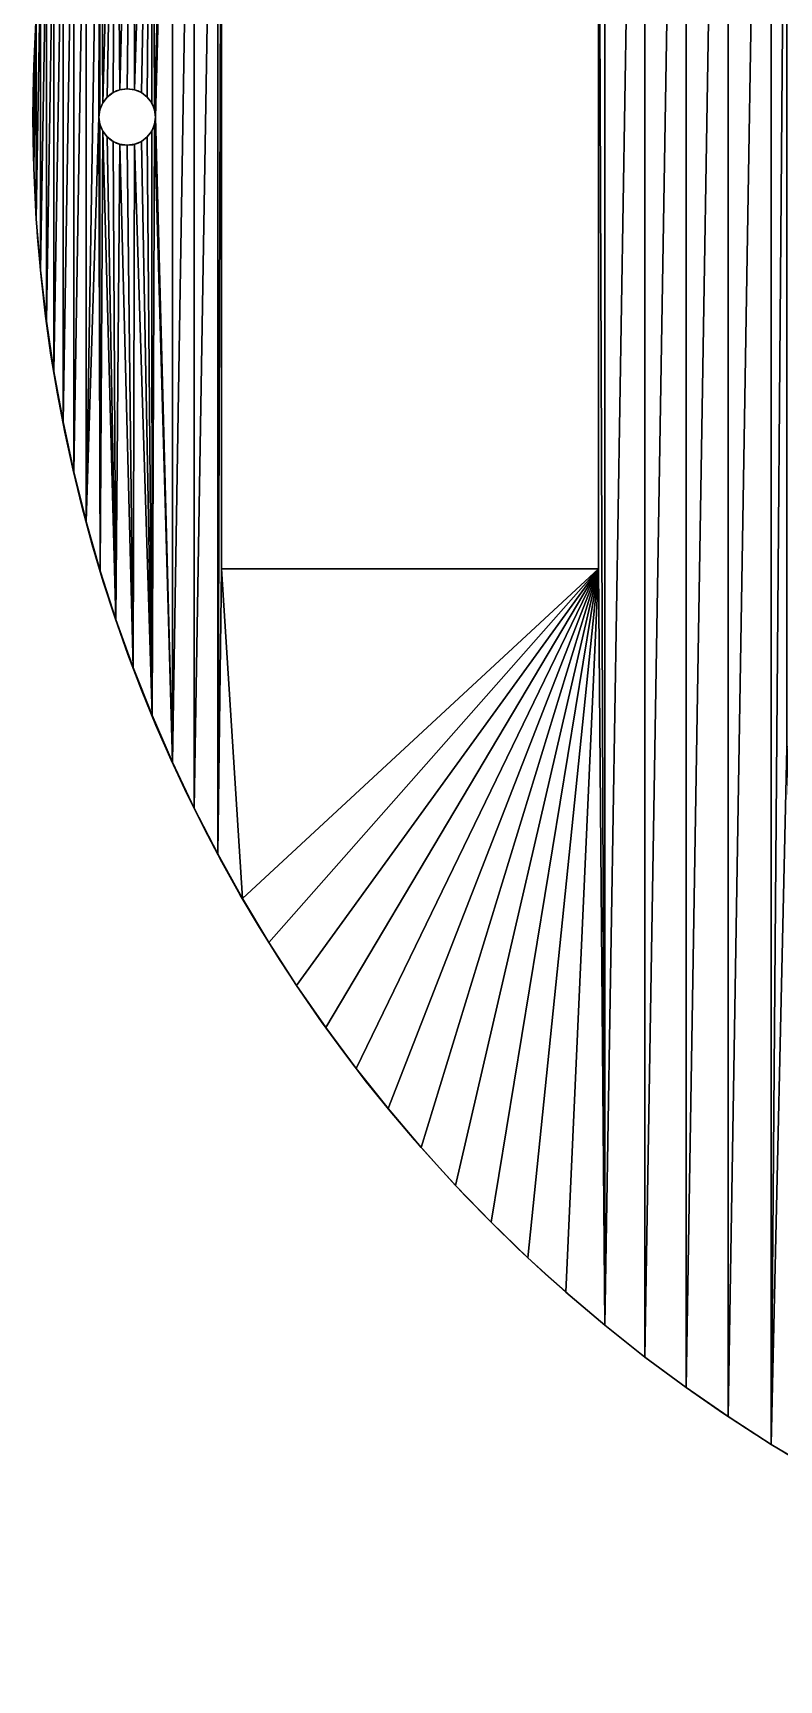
# Model space of a CAD drawing. Extents: x 0 to 166, y 0 to 166.
# Drawn here: x 0 to 39.6, y 0 to 87.5 of the extents above; entities that cross this region are included whole.
import ezdxf

# ---------------------------------------------------------------- set-up
doc = ezdxf.new("R2010")
doc.units = 0
doc.header["$MEASUREMENT"] = 0
doc.layers.get('0').update_dxf_attribs({"color": 13, "linetype": 'CONTINUOUS'})

msp = doc.modelspace()

# ---------------------------------------------------------------- linework, layer by layer
for p, q in [((10, 59), (10, 107)), ((10, 59, 2), (10, 107, 2)), ((30, 107), (30, 59)), ((30, 107, 2), (30, 59, 2)), ((0.044, 85.716), (0.044, 85.716, 2)), ((3.939, 84.061), (3.939, 84.061, 2)), ((4.25, 84.299), (4.25, 84.299, 2)), ((4.612, 84.449), (4.612, 84.449, 2)), ((5, 84.5), (5, 84.5, 2)), ((5.388, 84.449), (5.388, 84.449, 2)), ((5.75, 84.299), (5.75, 84.299, 2)), ((6.061, 84.061), (6.061, 84.061, 2)), ((3.551, 83.388), (3.551, 83.388, 2)), ((3.701, 83.75), (3.701, 83.75, 2)), ((6.299, 83.75), (6.299, 83.75, 2)), ((6.449, 83.388), (6.449, 83.388, 2)), ((0, 83), (0, 83, 2)), ((3.5, 83), (3.5, 83, 2)), ((3.551, 82.612), (3.551, 82.612, 2)), ((3.701, 82.25), (3.701, 82.25, 2)), ((6.299, 82.25), (6.299, 82.25, 2)), ((6.449, 82.612), (6.449, 82.612, 2)), ((6.5, 83), (6.5, 83, 2)), ((3.939, 81.939), (3.939, 81.939, 2)), ((4.25, 81.701), (4.25, 81.701, 2)), ((4.612, 81.551), (4.612, 81.551, 2)), ((5, 81.5), (5, 81.5, 2)), ((5.388, 81.551), (5.388, 81.551, 2)), ((5.75, 81.701), (5.75, 81.701, 2)), ((6.061, 81.939), (6.061, 81.939, 2)), ((0.044, 80.284), (0.044, 80.284, 2)), ((0.178, 77.572), (0.178, 77.572, 2)), ((0.4, 74.865), (0.4, 74.865, 2)), ((0.71, 72.166), (0.71, 72.166, 2)), ((1.109, 69.48), (1.109, 69.48, 2)), ((1.595, 66.808), (1.595, 66.808, 2)), ((2.168, 64.153), (2.168, 64.153, 2)), ((2.828, 61.518), (2.828, 61.518, 2)), ((3.574, 58.906), (3.574, 58.906, 2)), ((10, 59), (10, 59, 2)), ((30, 59), (10, 59)), ((30, 59, 2), (10, 59, 2)), ((30, 59), (30, 59, 2)), ((4.405, 56.321), (4.405, 56.321, 2)), ((5.32, 53.763), (5.32, 53.763, 2)), ((6.318, 51.237), (6.318, 51.237, 2)), ((7.398, 48.745), (7.398, 48.745, 2)), ((8.56, 46.29), (8.56, 46.29, 2)), ((9.801, 43.874), (9.801, 43.874, 2)), ((11.12, 41.5), (11.12, 41.5, 2)), ((12.516, 39.17), (12.516, 39.17, 2)), ((13.988, 36.888), (13.988, 36.888, 2)), ((15.534, 34.654), (15.534, 34.654, 2)), ((17.152, 32.473), (17.152, 32.473, 2)), ((18.84, 30.345), (18.84, 30.345, 2)), ((20.597, 28.274), (20.597, 28.274, 2)), ((22.421, 26.262), (22.421, 26.262, 2)), ((24.31, 24.31), (24.31, 24.31, 2)), ((26.262, 22.421), (26.262, 22.421, 2)), ((28.274, 20.597), (28.274, 20.597, 2)), ((30.345, 18.84), (30.345, 18.84, 2)), ((32.473, 17.152), (32.473, 17.152, 2)), ((34.654, 15.534), (34.654, 15.534, 2)), ((36.888, 13.988), (36.888, 13.988, 2)), ((39.17, 12.516), (39.17, 12.516, 2))]:
    msp.add_line(p, q)
for centre in [(83, 83), (83, 83, 2)]:
    msp.add_circle(centre, 83)
at = {"extrusion": (0, 0, -1)}
for centre in [(-5, 83), (-5, 83, -2)]:
    msp.add_circle(centre, 1.5, dxfattribs=at)

# ---------------------------------------------------------------- meshes
mesh = msp.add_polyface()
corners = [(0.044, 85.716), (0.044, 80.284), (0, 83), (0.178, 88.428), (0.178, 77.572), (0.4, 91.135), (0.4, 74.865), (0.71, 93.834), (0.71, 72.166), (1.109, 96.52), (1.109, 69.48), (1.595, 99.192), (1.595, 66.808), (2.168, 101.847), (2.168, 64.153), (2.828, 104.482), (2.828, 61.518), (3.5, 83), (3.574, 58.906), (3.551, 82.612), (3.701, 82.25), (4.405, 56.321), (3.939, 81.939), (4.25, 81.701), (4.612, 81.551), (5.32, 53.763), (5, 81.5), (5.388, 81.551), (6.318, 51.237), (5.75, 81.701), (6.061, 81.939), (6.299, 82.25), (6.449, 82.612), (7.398, 48.745), (6.5, 83), (8.56, 119.71), (8.56, 46.29), (9.801, 122.126), (9.801, 43.874), (10, 107), (10, 59), (40, 49.5), (39.17, 12.516), (40, 116.5), (42.341, 44.463), (70, 79.5), (42.652, 44.701), (30.345, 18.84), (30, 59), (30, 107), (32.473, 148.848), (32.473, 17.152), (34.654, 150.466), (34.654, 15.534), (36.888, 152.012), (36.888, 13.988), (39.17, 153.484)]
mesh.append_faces([[corners[k] for k in face] for face in [(0, 1, 2)]], dxfattribs={"vtx0": -1})
mesh.append_faces([[corners[k] for k in face] for face in [(1, 3, 4), (4, 5, 6), (6, 7, 8), (8, 9, 10), (10, 11, 12), (12, 13, 14), (14, 15, 16), (18, 20, 21), (21, 24, 25), (25, 27, 28), (28, 32, 33), (33, 35, 36), (36, 37, 38), (41, 42, 43), (44, 45, 46), (47, 50, 51), (51, 52, 53), (53, 54, 55), (55, 56, 42)]], dxfattribs={"vtx0": -1, "vtx1": -1})
mesh.append_faces([[corners[k] for k in face] for face in [(17, 18, 16), (18, 17, 19), (18, 19, 20), (21, 20, 22), (21, 22, 23), (21, 23, 24), (25, 24, 26), (25, 26, 27), (28, 27, 29), (28, 29, 30), (28, 30, 31), (28, 31, 32), (33, 32, 34), (38, 39, 40), (44, 41, 45), (47, 48, 49)]], dxfattribs={"vtx0": -1, "vtx2": -1})
mesh = msp.add_polyface()
corners = [(30, 59, 2), (30.345, 18.84, 2), (30, 107, 2), (32.473, 148.848, 2), (32.473, 17.152, 2), (34.654, 150.466, 2), (34.654, 15.534, 2), (36.888, 152.012, 2), (36.888, 13.988, 2), (39.17, 153.484, 2), (39.17, 12.516, 2), (40, 116.5, 2), (40, 49.5, 2), (42.341, 44.463, 2), (70, 79.5, 2), (42.652, 44.701, 2), (3.574, 58.906, 2), (3.5, 83, 2), (2.828, 61.518, 2), (3.551, 82.612, 2), (3.701, 82.25, 2), (4.405, 56.321, 2), (3.939, 81.939, 2), (4.25, 81.701, 2), (4.612, 81.551, 2), (5.32, 53.763, 2), (5, 81.5, 2), (5.388, 81.551, 2), (6.318, 51.237, 2), (5.75, 81.701, 2), (6.061, 81.939, 2), (6.299, 82.25, 2), (6.449, 82.612, 2), (7.398, 48.745, 2), (6.5, 83, 2), (8.56, 119.71, 2), (8.56, 46.29, 2), (9.801, 122.126, 2), (9.801, 43.874, 2), (10, 107, 2), (10, 59, 2), (0.044, 80.284, 2), (0.044, 85.716, 2), (0, 83, 2), (0.178, 88.428, 2), (0.178, 77.572, 2), (0.4, 91.135, 2), (0.4, 74.865, 2), (0.71, 93.834, 2), (0.71, 72.166, 2), (1.109, 96.52, 2), (1.109, 69.48, 2), (1.595, 99.192, 2), (1.595, 66.808, 2), (2.168, 101.847, 2), (2.168, 64.153, 2), (2.828, 104.482, 2)]
mesh.append_faces([[corners[k] for k in face] for face in [(41, 42, 43)]], dxfattribs={"vtx0": -1})
mesh.append_faces([[corners[k] for k in face] for face in [(0, 1, 2), (11, 10, 12), (12, 13, 14), (16, 17, 18), (17, 16, 19), (19, 16, 20), (20, 21, 22), (22, 21, 23), (23, 21, 24), (24, 25, 26), (26, 25, 27), (27, 28, 29), (29, 28, 30), (30, 28, 31), (31, 28, 32), (32, 33, 34), (39, 38, 40)]], dxfattribs={"vtx0": -1, "vtx1": -1})
mesh.append_faces([[corners[k] for k in face] for face in [(3, 1, 4), (5, 4, 6), (7, 6, 8), (9, 8, 10), (14, 13, 15), (20, 16, 21), (24, 21, 25), (27, 25, 28), (32, 28, 33), (35, 33, 36), (37, 36, 38), (44, 41, 45), (46, 45, 47), (48, 47, 49), (50, 49, 51), (52, 51, 53), (54, 53, 55), (56, 55, 18)]], dxfattribs={"vtx0": -1, "vtx2": -1})
mesh = msp.add_polyface()
corners = [(0.044, 80.284), (0.044, 85.716), (0.178, 88.428), (0.178, 77.572), (0.4, 91.135), (0.4, 74.865), (0.71, 93.834), (0.71, 72.166), (1.109, 96.52), (1.109, 69.48), (1.595, 99.192), (1.595, 66.808), (2.168, 101.847), (2.168, 64.153), (2.828, 104.482), (2.828, 61.518), (3.574, 107.094), (3.5, 83), (3.551, 83.388), (3.701, 83.75), (4.405, 109.679), (3.939, 84.061), (4.25, 84.299), (4.612, 84.449), (5.32, 112.237), (5, 84.5), (5.388, 84.449), (6.318, 114.763), (5.75, 84.299), (6.061, 84.061), (6.299, 83.75), (6.449, 83.388), (7.398, 117.255), (6.5, 83), (7.398, 48.745), (8.56, 119.71), (8.56, 46.29), (9.801, 122.126), (9.801, 43.874), (10, 107), (30.345, 18.84), (30, 107), (30.345, 147.16), (32.473, 148.848), (32.473, 17.152), (34.654, 150.466), (34.654, 15.534), (36.888, 152.012), (36.888, 13.988), (39.17, 153.484), (39.17, 12.516), (40, 116.5), (42.341, 121.537), (70, 86.5)]
mesh.append_faces([[corners[k] for k in face] for face in [(17, 16, 18), (18, 16, 19), (19, 20, 21), (21, 20, 22), (22, 20, 23), (23, 24, 25), (25, 24, 26), (26, 27, 28), (28, 27, 29), (29, 27, 30), (30, 27, 31), (31, 32, 33), (51, 52, 53)]], dxfattribs={"vtx0": -1, "vtx1": -1})
mesh.append_faces([[corners[k] for k in face] for face in [(15, 16, 17), (34, 33, 32), (38, 37, 39), (40, 41, 42), (50, 49, 51)]], dxfattribs={"vtx0": -1, "vtx1": -1, "vtx2": -1})
mesh.append_faces([[corners[k] for k in face] for face in [(0, 1, 2), (3, 2, 4), (5, 4, 6), (7, 6, 8), (9, 8, 10), (11, 10, 12), (13, 12, 14), (15, 14, 16), (19, 16, 20), (23, 20, 24), (26, 24, 27), (31, 27, 32), (34, 32, 35), (36, 35, 37), (40, 42, 43), (44, 43, 45), (46, 45, 47), (48, 47, 49)]], dxfattribs={"vtx0": -1, "vtx2": -1})
mesh = msp.add_polyface()
corners = [(30, 107, 2), (30.345, 18.84, 2), (30.345, 147.16, 2), (32.473, 148.848, 2), (32.473, 17.152, 2), (34.654, 150.466, 2), (34.654, 15.534, 2), (36.888, 152.012, 2), (36.888, 13.988, 2), (39.17, 153.484, 2), (39.17, 12.516, 2), (40, 116.5, 2), (42.341, 121.537, 2), (70, 86.5, 2), (6.5, 83, 2), (7.398, 48.745, 2), (7.398, 117.255, 2), (8.56, 119.71, 2), (8.56, 46.29, 2), (9.801, 122.126, 2), (9.801, 43.874, 2), (10, 107, 2), (0.044, 85.716, 2), (0.044, 80.284, 2), (0.178, 88.428, 2), (0.178, 77.572, 2), (0.4, 91.135, 2), (0.4, 74.865, 2), (0.71, 93.834, 2), (0.71, 72.166, 2), (1.109, 96.52, 2), (1.109, 69.48, 2), (1.595, 99.192, 2), (1.595, 66.808, 2), (2.168, 101.847, 2), (2.168, 64.153, 2), (2.828, 104.482, 2), (2.828, 61.518, 2), (3.574, 107.094, 2), (3.5, 83, 2), (3.551, 83.388, 2), (3.701, 83.75, 2), (4.405, 109.679, 2), (3.939, 84.061, 2), (4.25, 84.299, 2), (4.612, 84.449, 2), (5.32, 112.237, 2), (5, 84.5, 2), (5.388, 84.449, 2), (6.318, 114.763, 2), (5.75, 84.299, 2), (6.061, 84.061, 2), (6.299, 83.75, 2), (6.449, 83.388, 2)]
mesh.append_faces([[corners[k] for k in face] for face in [(2, 1, 3), (3, 4, 5), (5, 6, 7), (7, 8, 9), (16, 15, 17), (17, 18, 19), (22, 23, 24), (24, 25, 26), (26, 27, 28), (28, 29, 30), (30, 31, 32), (32, 33, 34), (34, 35, 36), (36, 37, 38), (38, 41, 42), (42, 45, 46), (46, 48, 49), (49, 53, 16)]], dxfattribs={"vtx0": -1, "vtx1": -1})
mesh.append_faces([[corners[k] for k in face] for face in [(0, 1, 2), (9, 10, 11), (14, 15, 16), (19, 20, 21), (38, 37, 39)]], dxfattribs={"vtx0": -1, "vtx1": -1, "vtx2": -1})
mesh.append_faces([[corners[k] for k in face] for face in [(12, 11, 13), (38, 39, 40), (38, 40, 41), (42, 41, 43), (42, 43, 44), (42, 44, 45), (46, 45, 47), (46, 47, 48), (49, 48, 50), (49, 50, 51), (49, 51, 52), (49, 52, 53), (16, 53, 14)]], dxfattribs={"vtx0": -1, "vtx2": -1})
mesh = msp.add_polyface()
corners = [(10, 107), (10, 59, 2), (10, 59), (10, 107, 2)]
mesh.append_faces([[corners[k] for k in face] for face in [(0, 1, 2), (1, 0, 3)]], dxfattribs={"vtx0": -1})
mesh = msp.add_polyface()
corners = [(30, 107, 2), (30, 59), (30, 59, 2), (30, 107)]
mesh.append_faces([[corners[k] for k in face] for face in [(0, 1, 2), (1, 0, 3)]], dxfattribs={"vtx0": -1})
mesh = msp.add_polyface()
corners = [(0.178, 88.428, 2), (0.044, 85.716), (0.044, 85.716, 2), (0.178, 88.428)]
mesh.append_faces([[corners[k] for k in face] for face in [(0, 1, 2), (1, 0, 3)]], dxfattribs={"vtx0": -1})
mesh = msp.add_polyface()
corners = [(0.044, 85.716, 2), (0, 83), (0, 83, 2), (0.044, 85.716)]
mesh.append_faces([[corners[k] for k in face] for face in [(0, 1, 2), (1, 0, 3)]], dxfattribs={"vtx0": -1})
mesh = msp.add_polyface()
corners = [(3.939, 84.061), (3.701, 83.75, 2), (3.701, 83.75), (3.939, 84.061, 2)]
mesh.append_faces([[corners[k] for k in face] for face in [(0, 1, 2), (1, 0, 3)]], dxfattribs={"vtx0": -1})
mesh = msp.add_polyface()
corners = [(4.25, 84.299, 2), (3.939, 84.061), (4.25, 84.299), (3.939, 84.061, 2)]
mesh.append_faces([[corners[k] for k in face] for face in [(0, 1, 2), (1, 0, 3)]], dxfattribs={"vtx0": -1})
mesh = msp.add_polyface()
corners = [(4.612, 84.449, 2), (4.25, 84.299), (4.612, 84.449), (4.25, 84.299, 2)]
mesh.append_faces([[corners[k] for k in face] for face in [(0, 1, 2), (1, 0, 3)]], dxfattribs={"vtx0": -1})
mesh = msp.add_polyface()
corners = [(5, 84.5, 2), (4.612, 84.449), (5, 84.5), (4.612, 84.449, 2)]
mesh.append_faces([[corners[k] for k in face] for face in [(0, 1, 2), (1, 0, 3)]], dxfattribs={"vtx0": -1})
mesh = msp.add_polyface()
corners = [(5.388, 84.449, 2), (5, 84.5), (5.388, 84.449), (5, 84.5, 2)]
mesh.append_faces([[corners[k] for k in face] for face in [(0, 1, 2), (1, 0, 3)]], dxfattribs={"vtx0": -1})
mesh = msp.add_polyface()
corners = [(5.75, 84.299, 2), (5.388, 84.449), (5.75, 84.299), (5.388, 84.449, 2)]
mesh.append_faces([[corners[k] for k in face] for face in [(0, 1, 2), (1, 0, 3)]], dxfattribs={"vtx0": -1})
mesh = msp.add_polyface()
corners = [(6.061, 84.061, 2), (5.75, 84.299), (6.061, 84.061), (5.75, 84.299, 2)]
mesh.append_faces([[corners[k] for k in face] for face in [(0, 1, 2), (1, 0, 3)]], dxfattribs={"vtx0": -1})
mesh = msp.add_polyface()
corners = [(6.061, 84.061, 2), (6.299, 83.75), (6.299, 83.75, 2), (6.061, 84.061)]
mesh.append_faces([[corners[k] for k in face] for face in [(0, 1, 2), (1, 0, 3)]], dxfattribs={"vtx0": -1})
mesh = msp.add_polyface()
corners = [(3.551, 83.388), (3.5, 83, 2), (3.5, 83), (3.551, 83.388, 2)]
mesh.append_faces([[corners[k] for k in face] for face in [(0, 1, 2), (1, 0, 3)]], dxfattribs={"vtx0": -1})
mesh = msp.add_polyface()
corners = [(3.701, 83.75), (3.551, 83.388, 2), (3.551, 83.388), (3.701, 83.75, 2)]
mesh.append_faces([[corners[k] for k in face] for face in [(0, 1, 2), (1, 0, 3)]], dxfattribs={"vtx0": -1})
mesh = msp.add_polyface()
corners = [(6.299, 83.75, 2), (6.449, 83.388), (6.449, 83.388, 2), (6.299, 83.75)]
mesh.append_faces([[corners[k] for k in face] for face in [(0, 1, 2), (1, 0, 3)]], dxfattribs={"vtx0": -1})
mesh = msp.add_polyface()
corners = [(6.449, 83.388, 2), (6.5, 83), (6.5, 83, 2), (6.449, 83.388)]
mesh.append_faces([[corners[k] for k in face] for face in [(0, 1, 2), (1, 0, 3)]], dxfattribs={"vtx0": -1})
mesh = msp.add_polyface()
corners = [(0, 83, 2), (0.044, 80.284), (0.044, 80.284, 2), (0, 83)]
mesh.append_faces([[corners[k] for k in face] for face in [(0, 1, 2), (1, 0, 3)]], dxfattribs={"vtx0": -1})
mesh = msp.add_polyface()
corners = [(3.5, 83), (3.551, 82.612, 2), (3.551, 82.612), (3.5, 83, 2)]
mesh.append_faces([[corners[k] for k in face] for face in [(0, 1, 2), (1, 0, 3)]], dxfattribs={"vtx0": -1})
mesh = msp.add_polyface()
corners = [(3.551, 82.612), (3.701, 82.25, 2), (3.701, 82.25), (3.551, 82.612, 2)]
mesh.append_faces([[corners[k] for k in face] for face in [(0, 1, 2), (1, 0, 3)]], dxfattribs={"vtx0": -1})
mesh = msp.add_polyface()
corners = [(3.701, 82.25), (3.939, 81.939, 2), (3.939, 81.939), (3.701, 82.25, 2)]
mesh.append_faces([[corners[k] for k in face] for face in [(0, 1, 2), (1, 0, 3)]], dxfattribs={"vtx0": -1})
mesh = msp.add_polyface()
corners = [(6.299, 82.25, 2), (6.061, 81.939), (6.061, 81.939, 2), (6.299, 82.25)]
mesh.append_faces([[corners[k] for k in face] for face in [(0, 1, 2), (1, 0, 3)]], dxfattribs={"vtx0": -1})
mesh = msp.add_polyface()
corners = [(6.449, 82.612, 2), (6.299, 82.25), (6.299, 82.25, 2), (6.449, 82.612)]
mesh.append_faces([[corners[k] for k in face] for face in [(0, 1, 2), (1, 0, 3)]], dxfattribs={"vtx0": -1})
mesh = msp.add_polyface()
corners = [(6.5, 83, 2), (6.449, 82.612), (6.449, 82.612, 2), (6.5, 83)]
mesh.append_faces([[corners[k] for k in face] for face in [(0, 1, 2), (1, 0, 3)]], dxfattribs={"vtx0": -1})
mesh = msp.add_polyface()
corners = [(3.939, 81.939, 2), (4.25, 81.701), (3.939, 81.939), (4.25, 81.701, 2)]
mesh.append_faces([[corners[k] for k in face] for face in [(0, 1, 2), (1, 0, 3)]], dxfattribs={"vtx0": -1})
mesh = msp.add_polyface()
corners = [(4.25, 81.701, 2), (4.612, 81.551), (4.25, 81.701), (4.612, 81.551, 2)]
mesh.append_faces([[corners[k] for k in face] for face in [(0, 1, 2), (1, 0, 3)]], dxfattribs={"vtx0": -1})
mesh = msp.add_polyface()
corners = [(4.612, 81.551, 2), (5, 81.5), (4.612, 81.551), (5, 81.5, 2)]
mesh.append_faces([[corners[k] for k in face] for face in [(0, 1, 2), (1, 0, 3)]], dxfattribs={"vtx0": -1})
mesh = msp.add_polyface()
corners = [(5, 81.5, 2), (5.388, 81.551), (5, 81.5), (5.388, 81.551, 2)]
mesh.append_faces([[corners[k] for k in face] for face in [(0, 1, 2), (1, 0, 3)]], dxfattribs={"vtx0": -1})
mesh = msp.add_polyface()
corners = [(5.388, 81.551, 2), (5.75, 81.701), (5.388, 81.551), (5.75, 81.701, 2)]
mesh.append_faces([[corners[k] for k in face] for face in [(0, 1, 2), (1, 0, 3)]], dxfattribs={"vtx0": -1})
mesh = msp.add_polyface()
corners = [(5.75, 81.701, 2), (6.061, 81.939), (5.75, 81.701), (6.061, 81.939, 2)]
mesh.append_faces([[corners[k] for k in face] for face in [(0, 1, 2), (1, 0, 3)]], dxfattribs={"vtx0": -1})
mesh = msp.add_polyface()
corners = [(0.044, 80.284, 2), (0.178, 77.572), (0.178, 77.572, 2), (0.044, 80.284)]
mesh.append_faces([[corners[k] for k in face] for face in [(0, 1, 2), (1, 0, 3)]], dxfattribs={"vtx0": -1})
mesh = msp.add_polyface()
corners = [(0.178, 77.572, 2), (0.4, 74.865), (0.4, 74.865, 2), (0.178, 77.572)]
mesh.append_faces([[corners[k] for k in face] for face in [(0, 1, 2), (1, 0, 3)]], dxfattribs={"vtx0": -1})
mesh = msp.add_polyface()
corners = [(0.4, 74.865, 2), (0.71, 72.166), (0.71, 72.166, 2), (0.4, 74.865)]
mesh.append_faces([[corners[k] for k in face] for face in [(0, 1, 2), (1, 0, 3)]], dxfattribs={"vtx0": -1})
mesh = msp.add_polyface()
corners = [(0.71, 72.166, 2), (1.109, 69.48), (1.109, 69.48, 2), (0.71, 72.166)]
mesh.append_faces([[corners[k] for k in face] for face in [(0, 1, 2), (1, 0, 3)]], dxfattribs={"vtx0": -1})
mesh = msp.add_polyface()
corners = [(1.109, 69.48, 2), (1.595, 66.808), (1.595, 66.808, 2), (1.109, 69.48)]
mesh.append_faces([[corners[k] for k in face] for face in [(0, 1, 2), (1, 0, 3)]], dxfattribs={"vtx0": -1})
mesh = msp.add_polyface()
corners = [(1.595, 66.808, 2), (2.168, 64.153), (2.168, 64.153, 2), (1.595, 66.808)]
mesh.append_faces([[corners[k] for k in face] for face in [(0, 1, 2), (1, 0, 3)]], dxfattribs={"vtx0": -1})
mesh = msp.add_polyface()
corners = [(2.168, 64.153, 2), (2.828, 61.518), (2.828, 61.518, 2), (2.168, 64.153)]
mesh.append_faces([[corners[k] for k in face] for face in [(0, 1, 2), (1, 0, 3)]], dxfattribs={"vtx0": -1})
mesh = msp.add_polyface()
corners = [(2.828, 61.518, 2), (3.574, 58.906), (3.574, 58.906, 2), (2.828, 61.518)]
mesh.append_faces([[corners[k] for k in face] for face in [(0, 1, 2), (1, 0, 3)]], dxfattribs={"vtx0": -1})
mesh = msp.add_polyface()
corners = [(3.574, 58.906, 2), (4.405, 56.321), (4.405, 56.321, 2), (3.574, 58.906)]
mesh.append_faces([[corners[k] for k in face] for face in [(0, 1, 2), (1, 0, 3)]], dxfattribs={"vtx0": -1})
mesh = msp.add_polyface()
corners = [(49.5, 40), (51.237, 6.318), (48.745, 7.398), (41.902, 43.402), (43.874, 9.801), (41.5, 11.12), (41.953, 43.014), (42.103, 42.652), (42.341, 42.341), (42.652, 42.103), (43.014, 41.953), (43.402, 41.902), (43.79, 41.953), (44.152, 42.103), (46.29, 8.56), (44.463, 42.341), (44.701, 42.652), (44.851, 43.014), (44.902, 43.402), (39.17, 12.516), (40, 49.5), (41.953, 43.79), (42.103, 44.152), (42.341, 44.463), (56.095, 57.932), (10, 59), (11.12, 41.5), (9.801, 43.874), (30, 59), (12.516, 39.17), (13.988, 36.888), (15.534, 34.654), (17.152, 32.473), (18.84, 30.345), (20.597, 28.274), (22.421, 26.262), (24.31, 24.31), (26.262, 22.421), (28.274, 20.597), (30.345, 18.84)]
mesh.append_faces([[corners[k] for k in face] for face in [(4, 13, 14), (19, 20, 5), (3, 20, 21), (21, 20, 22), (22, 20, 23), (14, 0, 2), (26, 28, 29), (29, 28, 30), (30, 28, 31), (31, 28, 32), (32, 28, 33), (33, 28, 34), (34, 28, 35), (35, 28, 36), (36, 28, 37), (37, 28, 38), (38, 28, 39)]], dxfattribs={"vtx0": -1, "vtx1": -1})
mesh.append_faces([[corners[k] for k in face] for face in [(5, 20, 3), (18, 24, 0), (18, 0, 14)]], dxfattribs={"vtx0": -1, "vtx1": -1, "vtx2": -1})
mesh.append_faces([[corners[k] for k in face] for face in [(0, 1, 2), (3, 4, 5), (4, 3, 6), (4, 6, 7), (4, 7, 8), (4, 8, 9), (4, 9, 10), (4, 10, 11), (4, 11, 12), (4, 12, 13), (14, 13, 15), (14, 15, 16), (14, 16, 17), (14, 17, 18), (25, 26, 27), (26, 25, 28)]], dxfattribs={"vtx0": -1, "vtx2": -1})
mesh = msp.add_polyface()
corners = [(43.874, 9.801, 2), (41.902, 43.402, 2), (41.5, 11.12, 2), (41.953, 43.014, 2), (42.103, 42.652, 2), (42.341, 42.341, 2), (42.652, 42.103, 2), (43.014, 41.953, 2), (43.402, 41.902, 2), (43.79, 41.953, 2), (44.152, 42.103, 2), (46.29, 8.56, 2), (44.463, 42.341, 2), (44.701, 42.652, 2), (44.851, 43.014, 2), (44.902, 43.402, 2), (51.237, 6.318, 2), (49.5, 40, 2), (48.745, 7.398, 2), (11.12, 41.5, 2), (10, 59, 2), (9.801, 43.874, 2), (30, 59, 2), (12.516, 39.17, 2), (13.988, 36.888, 2), (15.534, 34.654, 2), (17.152, 32.473, 2), (18.84, 30.345, 2), (20.597, 28.274, 2), (22.421, 26.262, 2), (24.31, 24.31, 2), (26.262, 22.421, 2), (28.274, 20.597, 2), (30.345, 18.84, 2), (40, 49.5, 2), (39.17, 12.516, 2), (41.953, 43.79, 2), (42.103, 44.152, 2), (42.341, 44.463, 2), (56.095, 57.932, 2)]
mesh.append_faces([[corners[k] for k in face] for face in [(0, 1, 2), (1, 0, 3), (3, 0, 4), (4, 0, 5), (5, 0, 6), (6, 0, 7), (7, 0, 8), (8, 0, 9), (9, 0, 10), (10, 11, 12), (12, 11, 13), (13, 11, 14), (14, 11, 15), (16, 17, 18), (19, 20, 21), (20, 19, 22), (2, 34, 35)]], dxfattribs={"vtx0": -1, "vtx1": -1})
mesh.append_faces([[corners[k] for k in face] for face in [(34, 2, 1), (39, 15, 17), (17, 15, 11)]], dxfattribs={"vtx0": -1, "vtx1": -1, "vtx2": -1})
mesh.append_faces([[corners[k] for k in face] for face in [(10, 0, 11), (22, 19, 23), (22, 23, 24), (22, 24, 25), (22, 25, 26), (22, 26, 27), (22, 27, 28), (22, 28, 29), (22, 29, 30), (22, 30, 31), (22, 31, 32), (22, 32, 33), (34, 1, 36), (34, 36, 37), (34, 37, 38), (17, 11, 18)]], dxfattribs={"vtx0": -1, "vtx2": -1})
mesh = msp.add_polyface()
corners = [(10, 59, 2), (30, 59), (10, 59), (30, 59, 2)]
mesh.append_faces([[corners[k] for k in face] for face in [(0, 1, 2), (1, 0, 3)]], dxfattribs={"vtx0": -1})
mesh = msp.add_polyface()
corners = [(4.405, 56.321, 2), (5.32, 53.763), (5.32, 53.763, 2), (4.405, 56.321)]
mesh.append_faces([[corners[k] for k in face] for face in [(0, 1, 2), (1, 0, 3)]], dxfattribs={"vtx0": -1})
mesh = msp.add_polyface()
corners = [(5.32, 53.763, 2), (6.318, 51.237), (6.318, 51.237, 2), (5.32, 53.763)]
mesh.append_faces([[corners[k] for k in face] for face in [(0, 1, 2), (1, 0, 3)]], dxfattribs={"vtx0": -1})
mesh = msp.add_polyface()
corners = [(6.318, 51.237, 2), (7.398, 48.745), (7.398, 48.745, 2), (6.318, 51.237)]
mesh.append_faces([[corners[k] for k in face] for face in [(0, 1, 2), (1, 0, 3)]], dxfattribs={"vtx0": -1})
mesh = msp.add_polyface()
corners = [(7.398, 48.745, 2), (8.56, 46.29), (8.56, 46.29, 2), (7.398, 48.745)]
mesh.append_faces([[corners[k] for k in face] for face in [(0, 1, 2), (1, 0, 3)]], dxfattribs={"vtx0": -1})
mesh = msp.add_polyface()
corners = [(8.56, 46.29, 2), (9.801, 43.874), (9.801, 43.874, 2), (8.56, 46.29)]
mesh.append_faces([[corners[k] for k in face] for face in [(0, 1, 2), (1, 0, 3)]], dxfattribs={"vtx0": -1})
mesh = msp.add_polyface()
corners = [(9.801, 43.874, 2), (11.12, 41.5), (11.12, 41.5, 2), (9.801, 43.874)]
mesh.append_faces([[corners[k] for k in face] for face in [(0, 1, 2), (1, 0, 3)]], dxfattribs={"vtx0": -1})
mesh = msp.add_polyface()
corners = [(11.12, 41.5, 2), (12.516, 39.17), (12.516, 39.17, 2), (11.12, 41.5)]
mesh.append_faces([[corners[k] for k in face] for face in [(0, 1, 2), (1, 0, 3)]], dxfattribs={"vtx0": -1})
mesh = msp.add_polyface()
corners = [(12.516, 39.17, 2), (13.988, 36.888), (13.988, 36.888, 2), (12.516, 39.17)]
mesh.append_faces([[corners[k] for k in face] for face in [(0, 1, 2), (1, 0, 3)]], dxfattribs={"vtx0": -1})
mesh = msp.add_polyface()
corners = [(13.988, 36.888, 2), (15.534, 34.654), (15.534, 34.654, 2), (13.988, 36.888)]
mesh.append_faces([[corners[k] for k in face] for face in [(0, 1, 2), (1, 0, 3)]], dxfattribs={"vtx0": -1})
mesh = msp.add_polyface()
corners = [(15.534, 34.654, 2), (17.152, 32.473), (17.152, 32.473, 2), (15.534, 34.654)]
mesh.append_faces([[corners[k] for k in face] for face in [(0, 1, 2), (1, 0, 3)]], dxfattribs={"vtx0": -1})
mesh = msp.add_polyface()
corners = [(17.152, 32.473, 2), (18.84, 30.345), (18.84, 30.345, 2), (17.152, 32.473)]
mesh.append_faces([[corners[k] for k in face] for face in [(0, 1, 2), (1, 0, 3)]], dxfattribs={"vtx0": -1})
mesh = msp.add_polyface()
corners = [(18.84, 30.345, 2), (20.597, 28.274), (20.597, 28.274, 2), (18.84, 30.345)]
mesh.append_faces([[corners[k] for k in face] for face in [(0, 1, 2), (1, 0, 3)]], dxfattribs={"vtx0": -1})
mesh = msp.add_polyface()
corners = [(20.597, 28.274, 2), (22.421, 26.262), (22.421, 26.262, 2), (20.597, 28.274)]
mesh.append_faces([[corners[k] for k in face] for face in [(0, 1, 2), (1, 0, 3)]], dxfattribs={"vtx0": -1})
mesh = msp.add_polyface()
corners = [(22.421, 26.262, 2), (24.31, 24.31), (24.31, 24.31, 2), (22.421, 26.262)]
mesh.append_faces([[corners[k] for k in face] for face in [(0, 1, 2), (1, 0, 3)]], dxfattribs={"vtx0": -1})
mesh = msp.add_polyface()
corners = [(26.262, 22.421, 2), (24.31, 24.31), (26.262, 22.421), (24.31, 24.31, 2)]
mesh.append_faces([[corners[k] for k in face] for face in [(0, 1, 2), (1, 0, 3)]], dxfattribs={"vtx0": -1})
mesh = msp.add_polyface()
corners = [(28.274, 20.597, 2), (26.262, 22.421), (28.274, 20.597), (26.262, 22.421, 2)]
mesh.append_faces([[corners[k] for k in face] for face in [(0, 1, 2), (1, 0, 3)]], dxfattribs={"vtx0": -1})
mesh = msp.add_polyface()
corners = [(30.345, 18.84, 2), (28.274, 20.597), (30.345, 18.84), (28.274, 20.597, 2)]
mesh.append_faces([[corners[k] for k in face] for face in [(0, 1, 2), (1, 0, 3)]], dxfattribs={"vtx0": -1})
mesh = msp.add_polyface()
corners = [(32.473, 17.152, 2), (30.345, 18.84), (32.473, 17.152), (30.345, 18.84, 2)]
mesh.append_faces([[corners[k] for k in face] for face in [(0, 1, 2), (1, 0, 3)]], dxfattribs={"vtx0": -1})
mesh = msp.add_polyface()
corners = [(34.654, 15.534, 2), (32.473, 17.152), (34.654, 15.534), (32.473, 17.152, 2)]
mesh.append_faces([[corners[k] for k in face] for face in [(0, 1, 2), (1, 0, 3)]], dxfattribs={"vtx0": -1})
mesh = msp.add_polyface()
corners = [(36.888, 13.988, 2), (34.654, 15.534), (36.888, 13.988), (34.654, 15.534, 2)]
mesh.append_faces([[corners[k] for k in face] for face in [(0, 1, 2), (1, 0, 3)]], dxfattribs={"vtx0": -1})
mesh = msp.add_polyface()
corners = [(39.17, 12.516, 2), (36.888, 13.988), (39.17, 12.516), (36.888, 13.988, 2)]
mesh.append_faces([[corners[k] for k in face] for face in [(0, 1, 2), (1, 0, 3)]], dxfattribs={"vtx0": -1})
mesh = msp.add_polyface()
corners = [(41.5, 11.12, 2), (39.17, 12.516), (41.5, 11.12), (39.17, 12.516, 2)]
mesh.append_faces([[corners[k] for k in face] for face in [(0, 1, 2), (1, 0, 3)]], dxfattribs={"vtx0": -1})

doc.saveas('drawing.dxf')
